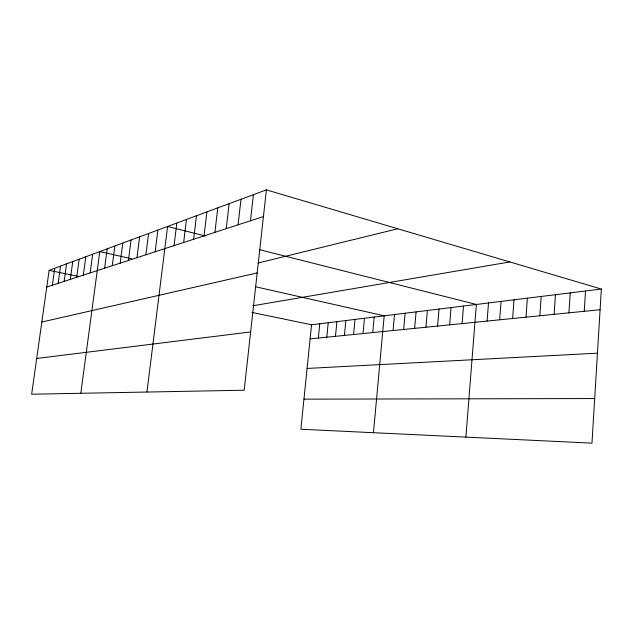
<?xml version="1.0" encoding="UTF-8"?>
<svg xmlns="http://www.w3.org/2000/svg" width="633" height="633" viewBox="0 0 633 633"><rect width="100%" height="100%" fill="white"/><g stroke="black" fill="none" stroke-linecap="round" stroke-linejoin="round"><path stroke-width="0.95" d="M601.35 289.044L591.966 443.14L300.873 429.237L311.547 324.776L601.35 289.044L266.39 189.86L49.113 270.354L31.65 394.201L244.18 390.221L266.39 189.86M584.235 311.301L585.517 290.998M568.917 312.844L570.222 292.881M554.128 314.332L555.45 294.701M539.83 315.772L541.168 296.466M525.999 317.157L527.36 298.167M512.619 318.51L513.988 299.82M499.659 319.807L501.043 301.411M487.109 321.073L488.51 302.962M465.904 437.118L476.356 304.457L259.483 249.671M462.09 323.59L463.498 306.04M449.644 324.84L451.068 307.575M437.601 326.05L439.033 309.062M425.938 327.221L427.37 310.494M414.639 328.361L416.079 311.887M403.68 329.461L405.128 313.24M393.061 330.529L394.501 314.554M372.742 332.578L374.19 317.054M373.454 432.703L384.191 315.82L255.55 286.757M363.018 333.551L364.466 318.257M353.57 334.501L355.018 319.42M344.392 335.427L345.84 320.551M326.786 337.199L328.226 322.719M335.466 336.321L336.914 321.651M318.336 338.046L319.776 323.764M250.462 220.782L253.406 194.671M238.079 224.81L240.999 199.268M226.234 228.663L229.138 203.66M214.904 232.351L217.784 207.869M204.048 235.88L206.904 211.897M193.635 239.266L196.467 215.766M174.051 245.636L176.836 223.038M183.649 242.51L186.458 219.469M146.951 392.041L167.587 226.464L205.211 235.967M155.156 251.776L157.894 230.056M136.965 257.694L139.648 236.813M145.875 254.79L148.581 233.506M128.404 260.472L131.055 239.994M112.239 265.733L114.842 246M120.167 263.154L122.794 243.056M104.603 268.21L107.183 248.84M90.155 272.91L92.679 254.213M80.81 393.283L99.8 251.578L131.83 258.81M76.688 277.286L79.165 259.221M83.303 275.141L85.803 256.761M64.123 281.376L66.544 263.89M70.303 279.367L72.748 261.595M52.365 285.198L54.739 268.265M58.149 283.323L60.546 266.113M46.763 287.018L263.423 216.573M257.94 263.059L397.753 228.758M41.825 322.023L257.18 272.918M252.915 305.771L509.826 261.943M36.69 358.468L250.636 331.953M310.107 338.877L600.092 309.711M307.084 368.438L597.449 353.182M303.943 399.162L594.688 398.545M49.113 270.354L78.073 276.36M251.934 312.417L311.547 324.776"/></g></svg>
